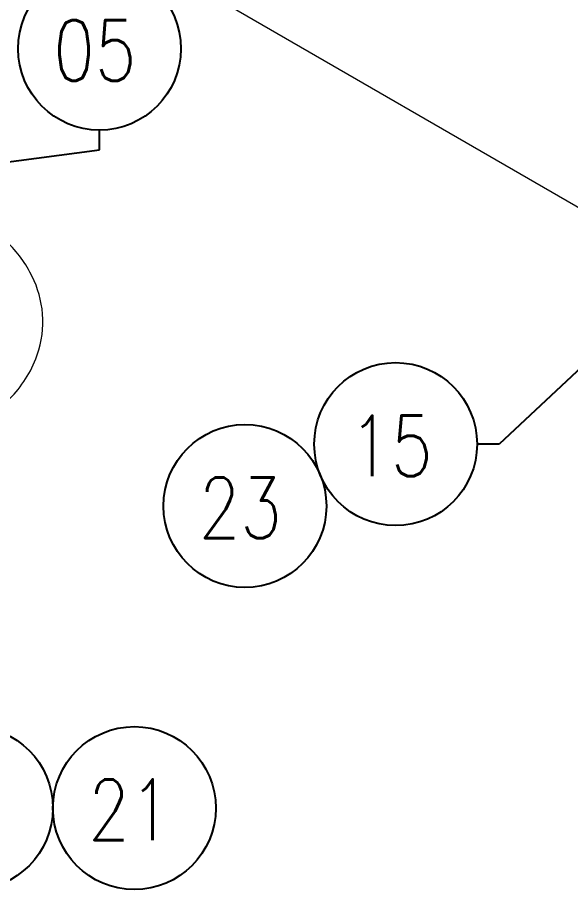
# Model space of a CAD drawing. Header units: millimetres. Extents: x -312439 to 477422, y -331570 to 212570.
# Drawn here: x 348644 to 349784, y 136389 to 138186 of the extents above; entities that cross this region are included whole.
import ezdxf

# ---------------------------------------------------------------- set-up
doc = ezdxf.new("R2010")
doc.units = ezdxf.units.MM
doc.layers.add('ARCONDTEXTO', color=4, linetype='Continuous')
doc.layers.add('TEXTO FORMATO', color=4, linetype='Continuous')
doc.styles.add('ROMAND', font='ROMAND.SHX')
doc.styles.add('ROMANS', font='romans.shx', dxfattribs={"height": 187.5})
doc.dimstyles.new('1-50 (MILIMETRO)', dxfattribs={"dimscale": 0, "dimtxt": 125, "dimasz": 125, "dimexe": 100, "dimexo": 100, "dimgap": 50, "dimtad": 0, "dimdec": 0, "dimzin": 0, "dimdsep": 46, "dimtxsty": 'ROMAND', "dimcen": -390, "dimclrd": 1, "dimclre": 1, "dimclrt": 3, "dimadec": 0, "dimazin": 0, "dimtfac": 1, "dimtdec": 0, "dimtix": 1, "dimtmove": 2, "dimatfit": 2, "dimfxl": 1, "dimtvp": 1, "dimtolj": 1, "dimtzin": 0, "dimarcsym": 0})

msp = doc.modelspace()

# ---------------------------------------------------------------- linework, layer by layer
at = {"color": 5, "linetype": 'Continuous', "lineweight": 0, "extrusion": (4.44089e-16, 0.816497, 0.57735)}
msp.add_line((349969.926, 137696.176), (345822.552, 140090.664), dxfattribs=at)
at = {"color": 5, "linetype": 'Continuous', "lineweight": 0}
msp.add_open_spline([(348554.004, 137343.54), (348584.993, 137361.431), (348613.147, 137383.201), (348659.547, 137435.777), (348678.003, 137466.756), (348695.672, 137528.398), (348698.01, 137557.378), (348690.93, 137612.348), (348682.115, 137638.198), (348655.063, 137688.16), (348635.746, 137711.456), (348595.522, 137747.858), (348575.461, 137762.11), (348554.004, 137774.499)], degree=3, knots=[0, 0, 0, 0, 0.31415927, 0.31415927, 0.62139477, 0.62139477, 0.85961709, 0.85961709, 1.08837512, 1.08837512, 1.35326625, 1.35326625, 1.57079633, 1.57079633, 1.57079633, 1.57079633], dxfattribs=at)
at = {"layer": 'TEXTO FORMATO', "color": 1}
for centre in [(348812.886, 138121.547), (349423.507, 137306.884), (349112.819, 137179.347), (348549.078, 136557.036), (348884.749, 136557.036)]:
    msp.add_circle(centre, 167.835, dxfattribs=at)

# ---------------------------------------------------------------- texts
at = {"layer": 'ARCONDTEXTO', "color": 3, "linetype": 'Continuous', "lineweight": -3, "style": 'ROMANS', "width": 0.8}
for s, p in [('05', (348717.568, 138055.482)), ('15', (349328.188, 137240.818)), ('23', (349017.501, 137113.281)), ('21', (348789.43, 136490.97))]:
    msp.add_text(s, height=125, dxfattribs=at).set_placement(p)

# ---------------------------------------------------------------- leaders
at = {"layer": 'TEXTO FORMATO'}
for points in [[(348441.679, 137864.476), (348812.886, 137913.111), (348812.886, 137953.712)], [(349998.236, 137644.45), (349636.675, 137306.884), (349591.342, 137306.884)]]:
    msp.add_leader(points, dimstyle='1-50 (MILIMETRO)', override={"dimscale": 1}, dxfattribs=at)

doc.saveas('drawing.dxf')
